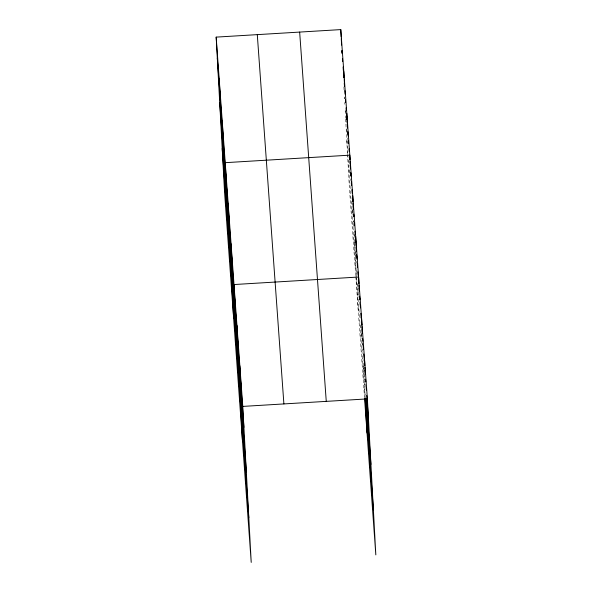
<?xml version="1.0" encoding="UTF-8"?>
<svg xmlns="http://www.w3.org/2000/svg" width="592" height="592" viewBox="0 0 592 592"><rect width="100%" height="100%" fill="white"/><g stroke="black" fill="none" stroke-linecap="round" stroke-linejoin="round"><path stroke-width="0.44" stroke-dasharray="2.96 2.22" d="M344.455 96.925L344.588 98.746L344.426 96.94M345.439 110.571L345.565 112.391M346.157 120.583L346.29 122.403M346.749 128.767L347.075 133.318M347.4 137.869L347.534 139.69M347.6 140.6L347.8 143.331M349.043 160.617L349.302 164.258M349.702 169.712L350.027 174.263M350.353 178.814L350.486 180.634M352.055 202.471L352.255 205.195M352.58 209.746L352.973 215.207M353.498 222.474L353.372 220.668L353.468 222.503M354.342 234.203L354.475 236.008M354.926 242.328L355.193 245.939M355.577 251.356L355.97 256.773M356.295 261.287L356.428 263.092M357.923 283.857L358.182 287.468M358.508 291.982L358.9 297.399M359.226 301.905L359.418 304.614M360.262 316.35L360.395 318.156M360.913 325.378L361.105 328.086M361.497 333.503L361.89 338.92M362.215 343.434L362.341 345.24M363.843 366.004L364.102 369.615M364.428 374.129L364.813 379.539M365.138 384.053L365.338 386.761M346.808 141.022L347.726 153.765M347.793 154.675L356.636 277.419M356.702 278.321L365.286 397.476M355.711 275.665L349.221 185.592L347.548 154.667M355.777 276.575L364.509 397.809M361.653 333.437L361.853 337.07M362.149 342.531L362.297 345.284M362.496 348.962L362.6 350.797M362.992 358.145L365.131 397.543M352.78 209.753L352.973 213.386M353.52 223.421L353.72 227.091M354.112 234.439L356.347 275.68M356.399 276.59L358.271 311.148M343.878 86.92L344.078 90.561M344.722 102.453L344.818 104.288M345.166 110.719L345.565 118.067M345.617 118.985L347.497 153.757"/><path stroke-width="0.89" d="M216.169 37.118L242.779 406.408L251.223 562.4L224.62 193.11L216.169 37.118L340.777 29.6L367.38 398.89L375.831 554.882L364.576 398.712M242.779 406.408L367.38 398.89M342.502 58.726L342.694 61.457M343.086 66.918L343.353 70.552M343.678 75.103L343.878 77.833M344.27 83.294L344.463 86.025M345.055 94.209L344.825 90.569M345.447 99.671L345.647 102.401M346.039 107.862L346.239 110.586M346.631 116.047L346.89 119.688M347.215 124.239L347.482 127.872M347.807 132.423L348.074 136.064M348.399 140.615L348.599 143.345M348.991 148.799L349.184 151.53M349.576 156.991L349.776 159.722M350.168 165.183L350.434 168.816M350.76 173.367L350.952 176.098L350.76 172.457M351.345 181.515L351.604 185.126M351.929 189.64L352.188 193.251M352.514 197.765L352.773 201.376M353.098 205.89L353.365 209.494M353.75 214.911L353.883 216.716L353.735 213.986M354.334 223.036L354.534 225.744M354.919 231.161L355.119 233.87M355.511 239.286L355.703 241.995M356.095 247.412L356.354 251.023M356.68 255.537L356.939 259.148M357.265 263.662L357.524 267.273M357.849 271.787L358.108 275.398M358.434 279.912L358.693 283.516M359.018 288.03L359.277 291.641M359.736 297.961L359.862 299.767L359.64 296.141M360.254 305.183L360.454 307.892M360.839 313.309L361.039 316.017M361.423 321.434L361.69 325.045M362.008 329.559L362.274 333.17M362.659 338.587L362.859 341.295M363.185 345.809L363.444 349.421M363.769 353.935L364.028 357.546M364.354 362.052L364.613 365.664M364.938 370.178L365.197 373.789M365.59 379.206L365.782 381.914M366.174 387.331L366.367 390.039M366.759 395.456L368.513 419.832M366.182 398.497L370.925 464.394M365.353 398.379L373.419 510.311M299.656 32.079L326.259 401.369M257.291 34.639L283.894 403.929M217.308 58.053L243.911 427.35M219.721 102.623L246.324 471.913M222.207 148.54L248.81 517.83M364.457 358.271L364.85 365.553M364.946 367.373L365.294 373.744M361.527 317.645L361.919 324.927M362.023 326.747L362.363 333.126M358.944 283.398L358.604 277.026L233.995 284.545L242.446 440.537M359.048 285.218L359.388 291.59M365.175 398.453L367.047 433.018M355.674 236.4L356.465 250.971M356.658 254.612L356.806 257.342M352.751 195.782L353.047 201.243M353.143 203.063L353.491 209.435M350.064 159.714L349.82 155.156L225.219 162.674L233.662 318.666M350.168 161.535L350.56 168.816M351.352 183.372L351.448 185.192M346.808 113.309L347.593 127.872M347.793 131.513L347.941 134.243M343.789 71.454L344.137 77.826M344.233 79.646L344.581 86.018M340.777 29.6L341.17 36.882M341.266 38.702L341.614 45.073M239.849 365.789L240.981 386.724M236.926 325.163L238.058 346.105M231.072 243.919L232.205 264.861M228.142 203.3L229.274 224.235M222.2 120.827L223.332 141.762M219.188 78.973L220.32 99.907M342.109 53.265L341.91 50.542L342.058 53.265"/></g></svg>
